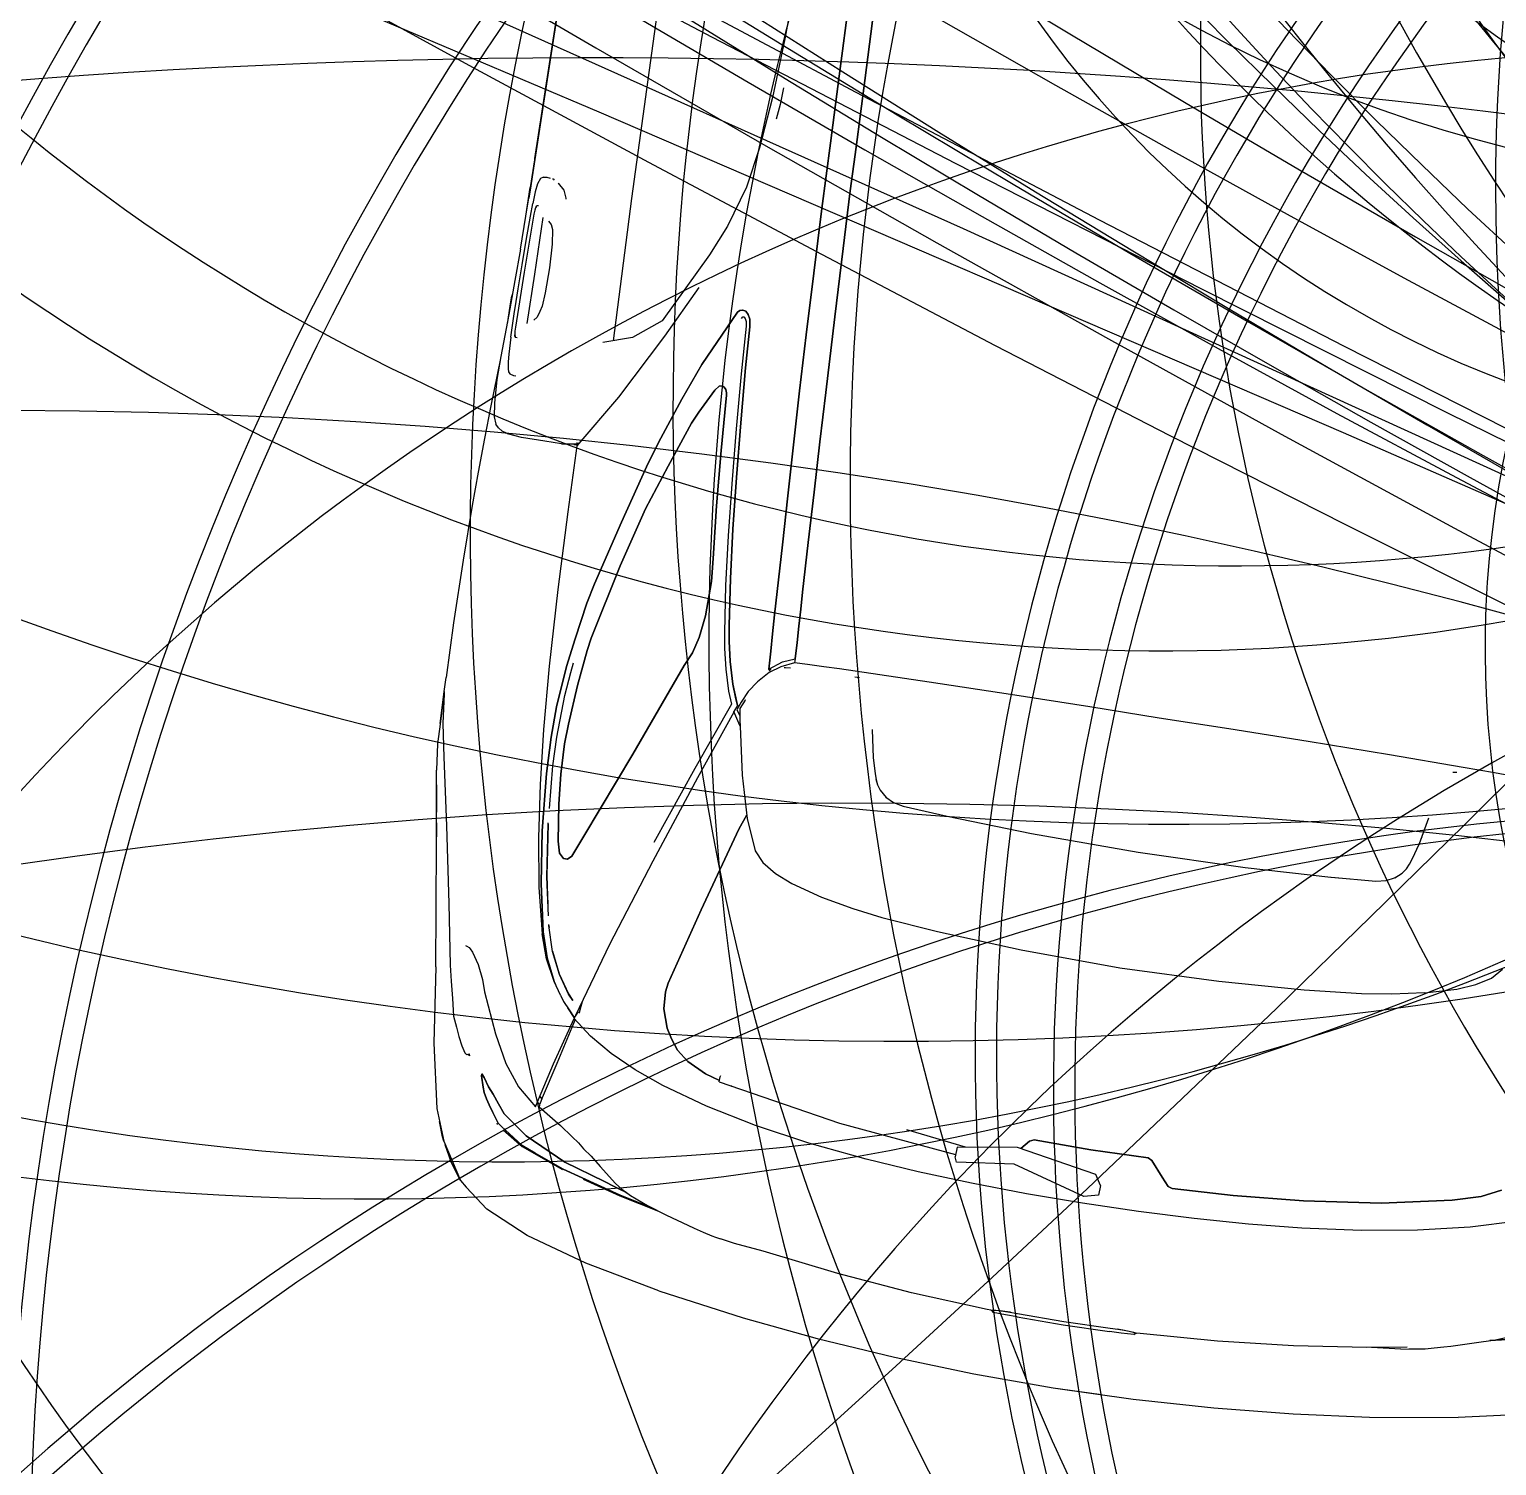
# Model space of a CAD drawing. Extents: x -640655 to -640254, y -1045449 to -1045159.
# Drawn here: x -640440.958 to -640439.17, y -1045409.075 to -1045407.324 of the extents above; entities that cross this region are included whole.
import ezdxf

# ---------------------------------------------------------------- set-up
doc = ezdxf.new("R2010")
doc.units = 0
doc.header["$MEASUREMENT"] = 0
doc.layers.get('0').update_dxf_attribs({"linetype": 'CONTINUOUS'})
doc.layers.add('T_stafaz', color=7, linetype='CONTINUOUS')

# ---------------------------------------------------------------- blocks, each defined once
blk = doc.blocks.new('berlingo')
for centre, radius, start, end in [((1015.6, -5383.7), 6192.9, 89.33204, 92.22182), ((1296.5, -1476.7), 2295, 88.1756, 95.2181), ((11979.8, 787.8), 9058.6, 179.82409, 180.222), ((3028.5, -8780.9), 9599.2, 86.94978, 89.14194), ((1270.4, -5513), 6310.9, 92.57767, 95.14013), ((1175.7, -1363.5), 2163.3, 90.0113, 95.0156), ((2970.8, 198992.9), 198201.2, 269.480957, 269.53674), ((1602.3, -63805.3), 64605.2, 89.43053, 90.147803), ((2681.2, -115777.4), 116574.9, 89.722453, 90.214672), ((1139.6, -55759.4), 56594.8, 87.61417, 87.86707), ((1369.2, -1215.7), 1997.1, 90.0203, 92.0247), ((2918.2, -12889.5), 13664.7, 87.64612, 89.09985), ((2490, -14813.5), 15572.6, 89.01925, 90.50057), ((5700.4, 609.9), 2782.7, 177.0598, 179.2004), ((3053, -8945), 9702, 87.01331, 88.66445), ((3398.4, -1684.4), 2449.4, 85.3782, 88.1028), ((-266.3, -7162.8), 8005.2, 76.86454, 78.33351), ((-266.3, -7162.8), 7979.2, 76.86454, 78.33351), ((2166.9, 183025.1), 182377.4, 269.92373, 270.021762), ((4178.6, -1110153.5), 1110803, 90.0650267, 90.1001923), ((-654.9, 198), 4505.8, 359.9999, 5.5819), ((1572.4, -190843.7), 191438.9, 89.597427, 89.990976), ((2957.4, -72957.7), 73548.2, 89.568676, 90.03106), ((1684, -78771.6), 79328.6, 89.599454, 90.061356), ((3524.3, 302129.5), 301577.1, 269.755734, 270.021236), ((10762.3, 572.3), 6954.4, 180.27334, 182.12815), ((-48699.4, 212.4), 52432, 359.76785, 0.33917), ((157006.3, 1352.4), 153260.4, 180.309512, 180.505595), ((-1428.5, 273.1), 5226.7, 0.9794, 2.7817), ((-22074.6, 330.7), 25707, 359.93292, 0.37957), ((536.8, -4065.6), 4561.2, 85.3517, 89.0554), ((-18060.8, -172.9), 21888.3, 0.45265, 1.74326), ((2885.2, 118.7), 2881.8, 173.4242, 178.8356), ((532.8, -3693.7), 4144.6, 87.6658, 92.3342), ((3728, 52.4), 2221.4, 170.1045, 176.4565), ((3728, 52.4), 2195.4, 170.1045, 176.4565), ((3078.6, 160.1), 3010.4, 175.2562, 179.3068), ((2453.2, 198), 2347.9, 175.244, 180.9331), ((-2596.9, 86), 6400.3, 359.23037, 2.47556), ((-33661.8, -575.2), 37567.9, 0.87733, 1.42535), ((7023.8, 54.8), 6934.8, 177.91704, 179.79024), ((-22176, -277.3), 25995.4, 0.61122, 1.30348), ((4344.2, 6.1), 4207.7, 176.1173, 180.0831), ((4300.9, -211), 3398.2, 172.6656, 176.4408), ((4300.9, -211), 3372.2, 172.6656, 176.4408), ((4681.2, 41), 4615.5, 178.0692, 180.509), ((6375.1, -83.6), 4871.9, 176.7856, 179.0114), ((6375.1, -83.6), 4845.9, 176.7856, 179.0114), ((6857.6, 15), 3155.7, 178.8952, 180.2722), ((4681.2, -41), 4615.5, 179.491, 181.9308), ((4300.9, 211), 3372.2, 183.5592, 187.3344), ((6375.1, 83.6), 4845.9, 180.9886, 183.2144), ((157006.3, -1352.4), 153260.4, 179.494405, 179.690488), ((-2596.9, -86), 6400.3, 357.52444, 0.76963), ((-18060.8, 172.9), 21888.3, 358.25674, 359.54735), ((4344.2, -6.1), 4207.7, 179.9169, 183.8827), ((4300.9, 211), 3398.2, 183.5592, 187.3344), ((6375.1, 83.6), 4871.9, 180.9886, 183.2144), ((6857.6, -15), 3155.7, 179.7278, 181.1048), ((-48699.4, -212.4), 52432, 359.66083, 0.23215), ((-22176, 277.3), 25995.4, 358.69652, 359.38878), ((-33661.8, 575.2), 37567.9, 358.57465, 359.12267), ((7023.8, -54.8), 6934.8, 180.20976, 182.08296), ((2453.2, -198), 2347.9, 179.0669, 184.756), ((2885.2, -118.7), 2881.8, 181.1644, 186.5758), ((3078.6, -160.1), 3010.4, 180.6932, 184.7438), ((3728, -52.4), 2221.4, 183.5435, 189.8955), ((3728, -52.4), 2195.4, 183.5435, 189.8955), ((-654.9, -198), 4505.8, 354.4181, 0.0001), ((-22074.6, -330.7), 25707, 359.62043, 0.06708), ((922.2, -394.6), 2747.5, 358.468, 1.6105), ((10762.3, -572.3), 6954.4, 177.87185, 179.72666), ((-1428.5, -273.1), 5226.7, 357.2183, 359.0206), ((855.4, -318.5), 3039.4, 354.4221, 359.2324), ((3524.3, -302129.5), 301577.1, 89.978764, 90.244266), ((1684, 78771.6), 79328.6, 269.938644, 270.400546), ((2957.4, 72957.7), 73548.2, 269.96894, 270.431324), ((1572.4, 190843.7), 191438.9, 270.009024, 270.402573), ((3444.7, -616.7), 1206.1, 178.9213, 185.5421), ((1815.4, -2246.3), 1595.9, 91.6676, 99.8287), ((1897.1, -3089.4), 2441.6, 89.3652, 93.0067), ((2166.9, -183025.1), 182377.4, 89.978238, 90.07627), ((4178.6, 1110153.5), 1110803, 269.8998077, 269.9349733), ((5700.4, -609.9), 2782.7, 180.7996, 182.9402), ((2044.9, -3907.4), 3272.2, 98.8222, 104.6036), ((1864.4, -3004.9), 2332.3, 90.7897, 93.3278), ((2006.2, -4102.8), 3434.4, 88.6463, 92.9043), ((2405.5, -1913), 1239.6, 88.7124, 93.1824), ((-4782.6, -25347.6), 25328.3, 76.29121, 76.45033), ((11979.8, -787.8), 9058.6, 179.778, 180.17591), ((3287.1, -22289.7), 21535.4, 90.0213, 90.97341), ((2243.2, -1815.8), 1040.2, 89.8153, 93.3266), ((1139.6, 55759.4), 56594.8, 272.13293, 272.38583), ((2970.8, -198992.9), 198201.2, 90.46326, 90.519043), ((1602.3, 63805.3), 64605.2, 269.852197, 270.56947), ((2681.2, 115777.4), 116574.9, 269.785328, 270.277547)]:
    blk.add_arc(centre, radius, start, end)
blk = doc.blocks.new('A$C3F1540E4')
at = {"linetype": 'Continuous'}
for p, q in [((4.3173, 0.4312), (4.3368, 0.338)), ((4.2381, 0.3612), (4.2289, 0.4028)), ((4.2289, 0.4028), (4.2381, 0.3612)), ((4.236, 0.3678), (4.2272, 0.3904)), ((4.0888, 0.3723), (4.1053, 0.3159)), ((4.2439, 0.3429), (4.236, 0.3678)), ((4.0549, 0.3468), (4.0664, 0.3232)), ((4.0664, 0.3232), (4.0549, 0.3468)), ((4.2521, 0.3154), (4.2439, 0.3429)), ((4.0664, 0.3232), (4.0763, 0.2892)), ((4.0763, 0.2892), (4.0664, 0.3232)), ((4.3532, 0.2312), (4.3368, 0.338)), ((3.8014, 0.2941), (3.7886, 0.3058)), ((4.1053, 0.3159), (4.119, 0.2533)), ((4.2543, 0.3072), (4.2521, 0.3154)), ((4.2574, 0.2958), (4.2543, 0.3072)), ((3.8121, 0.2764), (3.8014, 0.2941)), ((4.0763, 0.2892), (4.0932, 0.2042)), ((4.0932, 0.2042), (4.0763, 0.2892)), ((4.2602, 0.2848), (4.2574, 0.2958)), ((3.5542, 0.2783), (3.5537, 0.2585)), ((3.8212, 0.2545), (3.8121, 0.2764)), ((4.2612, 0.2798), (4.2602, 0.2848)), ((4.2621, 0.2736), (4.2612, 0.2798)), ((4.2635, 0.2655), (4.2621, 0.2736)), ((3.5537, 0.2585), (3.5534, 0.2392)), ((3.8318, 0.2164), (3.8212, 0.2545)), ((4.119, 0.2533), (4.13, 0.1855)), ((4.2617, 0.2628), (4.2697, 0.2145)), ((4.2652, 0.2557), (4.2635, 0.2655)), ((4.2652, 0.2557), (4.2688, 0.22)), ((3.5534, 0.2392), (3.553, 0.2198)), ((3.553, 0.2198), (3.552, 0.1287)), ((3.8394, 0.177), (3.8316, 0.2163)), ((4.3637, 0.1384), (4.3532, 0.2312)), ((3.5604, 0.2132), (3.5611, 0.2083)), ((4.0932, 0.2042), (4.1053, 0.1105)), ((4.1053, 0.1105), (4.0932, 0.2042)), ((4.2697, 0.2145), (4.2817, 0.1258)), ((3.6483, 0.1829), (3.6202, 0.1882)), ((3.6539, 0.1814), (3.6441, 0.1836)), ((3.6723, 0.1762), (3.6539, 0.1814)), ((4.13, 0.1855), (4.1384, 0.1133)), ((3.6799, 0.1739), (3.6723, 0.1762)), ((3.686, 0.171), (3.6799, 0.1739)), ((3.6919, 0.1667), (3.686, 0.171)), ((3.6991, 0.1587), (3.6919, 0.1667)), ((3.6992, 0.1583), (3.6964, 0.1616)), ((3.8446, 0.1405), (3.8394, 0.177)), ((3.704, 0.1486), (3.6992, 0.1583)), ((3.7065, 0.1363), (3.704, 0.1486)), ((3.552, 0.1287), (3.5515, 0.0283)), ((3.7104, 0.0825), (3.7065, 0.1363)), ((3.851, 0.071), (3.8446, 0.1405)), ((4.2817, 0.1258), (4.2908, 0.0334)), ((4.3715, 0.0417), (4.3637, 0.1384)), ((4.1053, 0.1105), (4.1122, 0.0248)), ((4.1122, 0.0248), (4.1053, 0.1105)), ((4.1384, 0.1133), (4.1438, 0.0486)), ((3.7103, 0.0814), (3.7088, 0.1051)), ((3.7149, -0.0234), (3.7103, 0.0814)), ((3.857, -0.0334), (3.851, 0.071)), ((4.1438, 0.0486), (4.1475, -0.0181)), ((4.3765, -0.057), (4.3715, 0.0417)), ((3.5515, 0.0283), (3.5514, -0.0696)), ((4.1122, 0.0248), (4.1157, -0.0502)), ((4.1157, -0.0502), (4.1122, 0.0248)), ((4.2908, 0.0334), (4.2964, -0.061)), ((3.7171, -0.1553), (3.7149, -0.0234)), ((3.8598, -0.1553), (3.857, -0.0334)), ((4.1475, -0.0181), (4.1496, -0.0862)), ((4.1157, -0.0502), (4.1138, -0.0554)), ((4.1138, -0.0554), (4.1157, -0.0502)), ((3.5514, -0.0696), (3.5517, -0.1553)), ((4.1039, -0.0644), (4.0857, -0.0798)), ((4.0857, -0.0798), (4.1039, -0.0644)), ((4.1138, -0.0554), (4.1039, -0.0644)), ((4.1039, -0.0644), (4.1138, -0.0554)), ((4.2957, -0.0747), (4.296, -0.0694)), ((4.296, -0.0708), (4.2957, -0.0767)), ((4.296, -0.0694), (4.2965, -0.0658)), ((4.2967, -0.0662), (4.296, -0.0708)), ((4.2964, -0.061), (4.2965, -0.0655)), ((4.2965, -0.0658), (4.2965, -0.0655)), ((4.2988, -0.0686), (4.2967, -0.0662)), ((4.2988, -0.0686), (4.2993, -0.084)), ((4.3782, -0.1553), (4.3765, -0.057)), ((4.0857, -0.0798), (4.0832, -0.085)), ((4.0832, -0.085), (4.0857, -0.0798)), ((4.0832, -0.085), (4.0844, -0.1553)), ((4.0844, -0.1553), (4.0832, -0.085)), ((4.1496, -0.0862), (4.1503, -0.1553)), ((4.2953, -0.0886), (4.2954, -0.081)), ((4.2954, -0.0825), (4.2953, -0.0894)), ((4.2954, -0.0982), (4.2953, -0.0886)), ((4.2954, -0.081), (4.2957, -0.0747)), ((4.2957, -0.0767), (4.2954, -0.0825)), ((4.2993, -0.084), (4.2997, -0.0983)), ((4.2965, -0.1553), (4.2954, -0.0982)), ((4.3005, -0.1553), (4.2997, -0.0983)), ((4.3783, -0.1553), (4.3772, -0.0989)), ((4.1256, -0.137), (4.1132, -0.1446)), ((4.1256, -0.137), (4.1376, -0.1375)), ((4.1376, -0.1375), (4.142, -0.1551)), ((3.5517, -0.1553), (3.5514, -0.241)), ((3.7149, -0.2872), (3.7171, -0.1553)), ((3.857, -0.2773), (3.8598, -0.1553)), ((4.0844, -0.1553), (4.0832, -0.2256)), ((4.0832, -0.2256), (4.0844, -0.1553)), ((4.1132, -0.1446), (4.0957, -0.244)), ((4.142, -0.1551), (4.1165, -0.2448)), ((4.1503, -0.1553), (4.1496, -0.2244)), ((4.2954, -0.2124), (4.2965, -0.1553)), ((4.2997, -0.2123), (4.3005, -0.1553)), ((4.3765, -0.2537), (4.3783, -0.1553)), ((4.2953, -0.2219), (4.2954, -0.2124)), ((4.2997, -0.2123), (4.2993, -0.2266)), ((4.0832, -0.2256), (4.0857, -0.2308)), ((4.0857, -0.2308), (4.0832, -0.2256)), ((4.0857, -0.2308), (4.0964, -0.2399)), ((4.0964, -0.2399), (4.0857, -0.2308)), ((4.1496, -0.2244), (4.1475, -0.2925)), ((4.2953, -0.2212), (4.2954, -0.2281)), ((4.2954, -0.2296), (4.2953, -0.2219)), ((4.2954, -0.2281), (4.2957, -0.2339)), ((4.2957, -0.2359), (4.2954, -0.2296)), ((4.2993, -0.2266), (4.2988, -0.2419)), ((3.5514, -0.241), (3.5515, -0.3389)), ((4.0957, -0.244), (4.1067, -0.3169)), ((4.1165, -0.2448), (4.1251, -0.3146)), ((4.2964, -0.2496), (4.2908, -0.344)), ((4.2957, -0.2339), (4.296, -0.2393)), ((4.296, -0.2412), (4.2957, -0.2359)), ((4.296, -0.2393), (4.2967, -0.2443)), ((4.2965, -0.2448), (4.296, -0.2412)), ((4.2965, -0.2451), (4.2964, -0.2496)), ((4.2965, -0.2451), (4.2965, -0.2448)), ((4.2967, -0.2443), (4.2988, -0.2419)), ((4.3715, -0.3523), (4.3765, -0.2537)), ((3.851, -0.3816), (3.857, -0.2773)), ((3.7103, -0.392), (3.7149, -0.2872)), ((4.1475, -0.2925), (4.1438, -0.3592)), ((4.1052, -0.3069), (4.0954, -0.3807)), ((4.1001, -0.4631), (4.1159, -0.3173)), ((4.1067, -0.3169), (4.1186, -0.3174)), ((4.1251, -0.3146), (4.1186, -0.3174)), ((3.5515, -0.3389), (3.552, -0.4393)), ((4.2908, -0.344), (4.2817, -0.4364)), ((4.3637, -0.449), (4.3715, -0.3523)), ((4.1438, -0.3592), (4.1384, -0.4239)), ((3.7065, -0.4469), (3.7103, -0.392)), ((3.8446, -0.4511), (3.851, -0.3816)), ((4.1384, -0.4239), (4.13, -0.4961)), ((3.552, -0.4393), (3.553, -0.5304)), ((3.7039, -0.4593), (3.7065, -0.4469)), ((4.2817, -0.4364), (4.2688, -0.5307)), ((3.699, -0.4694), (3.7039, -0.4593)), ((3.8393, -0.488), (3.8446, -0.4511)), ((4.0734, -0.6159), (4.1001, -0.4631)), ((4.3532, -0.5418), (4.3637, -0.449)), ((3.6791, -0.4851), (3.6858, -0.4817)), ((3.6798, -0.4845), (3.6843, -0.4825)), ((3.6858, -0.4817), (3.6917, -0.4775)), ((3.6917, -0.4775), (3.6991, -0.4691)), ((3.6202, -0.4988), (3.6539, -0.492)), ((3.6539, -0.492), (3.6723, -0.4868)), ((3.6723, -0.4868), (3.6798, -0.4845)), ((3.8316, -0.5277), (3.8393, -0.488)), ((4.13, -0.4961), (4.119, -0.5639)), ((3.553, -0.5304), (3.5534, -0.5498)), ((3.5604, -0.5238), (3.5604, -0.5298)), ((3.8208, -0.5661), (3.8316, -0.5277)), ((4.2688, -0.5307), (4.2652, -0.5664)), ((3.5534, -0.5498), (3.5537, -0.5691)), ((4.3368, -0.6486), (4.3532, -0.5418)), ((3.5537, -0.5691), (3.5542, -0.5889)), ((3.8119, -0.5876), (3.8208, -0.5661)), ((4.119, -0.5639), (4.1053, -0.6265)), ((4.2652, -0.5664), (4.2621, -0.5843)), ((3.5542, -0.5889), (3.5547, -0.6048)), ((3.8012, -0.6049), (3.8119, -0.5876)), ((4.2612, -0.5904), (4.2621, -0.5843)), ((3.4887, -0.6077), (3.4678, -0.6087)), ((3.4678, -0.6087), (3.4887, -0.6077)), ((3.5094, -0.6067), (3.4887, -0.6077)), ((3.4887, -0.6077), (3.5094, -0.6067)), ((3.5296, -0.6058), (3.5094, -0.6067)), ((3.5094, -0.6067), (3.5296, -0.6058)), ((3.5496, -0.6048), (3.5296, -0.6058)), ((3.5296, -0.6058), (3.5496, -0.6048)), ((3.5556, -0.6197), (3.5496, -0.6048)), ((3.5496, -0.6048), (3.5547, -0.605)), ((3.5547, -0.6048), (3.5618, -0.6207)), ((3.7886, -0.6164), (3.8012, -0.6049)), ((4.0763, -0.5998), (4.0762, -0.6003)), ((4.0762, -0.6003), (4.0763, -0.5998)), ((4.2543, -0.6179), (4.2574, -0.6064)), ((4.2574, -0.6064), (4.2602, -0.5954)), ((4.2602, -0.5954), (4.2612, -0.5904)), ((3.0465, -0.6255), (2.9757, -0.6278)), ((2.9757, -0.6278), (3.0465, -0.6255)), ((3.1303, -0.6225), (3.0465, -0.6255)), ((3.0465, -0.6255), (3.1303, -0.6225)), ((3.223, -0.619), (3.1303, -0.6225)), ((3.1303, -0.6225), (3.223, -0.619)), ((3.2838, -0.6166), (3.223, -0.619)), ((3.223, -0.619), (3.2838, -0.6166)), ((3.3455, -0.614), (3.2838, -0.6166)), ((3.2838, -0.6166), (3.3455, -0.614)), ((3.4072, -0.6114), (3.3455, -0.614)), ((3.3455, -0.614), (3.4072, -0.6114)), ((3.4678, -0.6087), (3.4072, -0.6114)), ((3.4072, -0.6114), (3.4678, -0.6087)), ((3.567, -0.6349), (3.5556, -0.6197)), ((3.5618, -0.6089), (3.5621, -0.6148)), ((3.5618, -0.6207), (3.5711, -0.6335)), ((3.5621, -0.6148), (3.5627, -0.6164)), ((3.751, -0.6324), (3.7886, -0.6164)), ((4.0671, -0.6154), (4.0654, -0.6151)), ((4.0717, -0.6158), (4.0664, -0.6338)), ((4.0664, -0.6338), (4.0717, -0.6158)), ((4.0734, -0.6159), (4.0671, -0.6154)), ((4.2521, -0.6261), (4.2543, -0.6179)), ((2.8399, -0.6315), (2.7343, -0.6345)), ((2.7343, -0.6345), (2.8399, -0.6315)), ((2.9218, -0.6293), (2.8399, -0.6315)), ((2.8399, -0.6315), (2.9218, -0.6293)), ((2.9757, -0.6278), (2.9218, -0.6293)), ((2.9218, -0.6293), (2.9757, -0.6278)), ((3.3549, -0.6448), (3.4147, -0.6421)), ((3.4147, -0.6421), (3.3549, -0.6448)), ((3.4147, -0.6421), (3.4721, -0.6396)), ((3.4721, -0.6396), (3.4147, -0.6421)), ((3.4721, -0.6396), (3.5006, -0.6383)), ((3.5006, -0.6383), (3.4721, -0.6396)), ((3.5006, -0.6383), (3.524, -0.6371)), ((3.524, -0.6371), (3.5006, -0.6383)), ((3.524, -0.6371), (3.5452, -0.6359)), ((3.5452, -0.6359), (3.524, -0.6371)), ((3.5452, -0.6359), (3.567, -0.6349)), ((3.567, -0.6349), (3.5452, -0.6359)), ((3.5655, -0.6329), (3.567, -0.6328)), ((3.57, -0.6319), (3.567, -0.6349)), ((3.567, -0.6328), (3.5681, -0.6338)), ((3.5711, -0.6335), (3.5844, -0.6461)), ((3.6999, -0.6465), (3.751, -0.6324)), ((3.7653, -0.6403), (3.7466, -0.6336)), ((3.7466, -0.6336), (3.7653, -0.6403)), ((3.8698, -0.6701), (3.7653, -0.6403)), ((3.7653, -0.6403), (3.8698, -0.6701)), ((4.0664, -0.6338), (4.0549, -0.6574)), ((4.0549, -0.6574), (4.0664, -0.6338)), ((4.1053, -0.6265), (4.0888, -0.6829)), ((4.2439, -0.6536), (4.2521, -0.6261)), ((2.8398, -0.6629), (2.9219, -0.6606)), ((2.9219, -0.6606), (2.8398, -0.6629)), ((2.9219, -0.6606), (3.0022, -0.6586)), ((3.0022, -0.6586), (2.9219, -0.6606)), ((3.0022, -0.6586), (3.0817, -0.6562)), ((3.0817, -0.6562), (3.0022, -0.6586)), ((3.0817, -0.6562), (3.1573, -0.6535)), ((3.1573, -0.6535), (3.0817, -0.6562)), ((3.1573, -0.6535), (3.226, -0.6507)), ((3.226, -0.6507), (3.1573, -0.6535)), ((3.226, -0.6507), (3.2922, -0.6477)), ((3.2922, -0.6477), (3.226, -0.6507)), ((3.2922, -0.6477), (3.3549, -0.6448)), ((3.3549, -0.6448), (3.2922, -0.6477)), ((3.5844, -0.6461), (3.598, -0.6551)), ((3.598, -0.6551), (3.612, -0.6617)), ((3.6089, -0.657), (3.6091, -0.6571)), ((3.6091, -0.6571), (3.62, -0.6622)), ((3.62, -0.6622), (3.627, -0.6609)), ((3.6221, -0.6655), (3.6282, -0.6607)), ((3.6403, -0.659), (3.6246, -0.6686)), ((3.627, -0.6609), (3.634, -0.6597)), ((3.634, -0.6597), (3.6411, -0.6584)), ((3.641, -0.6584), (3.6403, -0.659)), ((3.6411, -0.6584), (3.6999, -0.6465)), ((4.0549, -0.6574), (4.0433, -0.6719)), ((4.0433, -0.6719), (4.0549, -0.6574)), ((4.236, -0.6784), (4.2439, -0.6536)), ((4.3368, -0.6486), (4.3173, -0.7418)), ((2.7339, -0.666), (2.8398, -0.6629)), ((2.8398, -0.6629), (2.7339, -0.666)), ((3.5919, -0.6753), (3.5654, -0.6826)), ((3.5654, -0.6826), (3.5919, -0.6753)), ((3.5752, -0.6865), (3.6014, -0.6789)), ((3.5919, -0.6753), (3.617, -0.6655)), ((3.607, -0.6694), (3.5919, -0.6753)), ((3.6014, -0.6789), (3.6164, -0.673)), ((3.617, -0.6655), (3.607, -0.6694)), ((3.612, -0.6617), (3.6221, -0.6655)), ((3.6164, -0.673), (3.7007, -0.7047)), ((3.6174, -0.6637), (3.6168, -0.6654)), ((3.6168, -0.6654), (3.6246, -0.6686)), ((3.617, -0.665), (3.617, -0.6636)), ((3.6178, -0.6658), (3.617, -0.6655)), ((3.617, -0.6655), (3.617, -0.6655)), ((3.7112, -0.6996), (3.625, -0.6684)), ((3.9642, -0.6961), (3.8698, -0.6701)), ((3.8698, -0.6701), (3.9642, -0.6961)), ((4.0433, -0.6719), (4.0307, -0.6815)), ((4.0307, -0.6815), (4.0433, -0.6719)), ((4.2272, -0.701), (4.236, -0.6784)), ((4.2381, -0.6719), (4.2289, -0.7134)), ((4.2289, -0.7134), (4.2381, -0.6719)), ((4.2297, -0.7135), (4.2406, -0.6641)), ((3.5221, -0.6907), (3.4653, -0.6983)), ((3.4653, -0.6983), (3.5221, -0.6907)), ((3.4748, -0.7029), (3.5314, -0.695)), ((3.541, -0.6876), (3.5221, -0.6907)), ((3.5221, -0.6907), (3.541, -0.6876)), ((3.5314, -0.695), (3.5507, -0.6918)), ((3.5654, -0.6826), (3.541, -0.6876)), ((3.541, -0.6876), (3.5654, -0.6826)), ((3.5507, -0.6918), (3.5752, -0.6865)), ((3.9751, -0.6974), (3.9642, -0.6961)), ((3.9642, -0.6961), (3.9751, -0.6974)), ((3.9961, -0.6963), (3.9751, -0.6974)), ((3.9751, -0.6974), (3.9961, -0.6963)), ((4.0187, -0.6885), (3.9961, -0.6963)), ((3.9961, -0.6963), (4.0187, -0.6885)), ((4.0307, -0.6815), (4.0187, -0.6885)), ((4.0187, -0.6885), (4.0307, -0.6815)), ((4.0888, -0.6829), (4.0752, -0.7191)), ((3.3424, -0.7103), (3.276, -0.7155)), ((3.276, -0.7155), (3.3424, -0.7103)), ((3.284, -0.7198), (3.3509, -0.7147)), ((3.4055, -0.7047), (3.3424, -0.7103)), ((3.3424, -0.7103), (3.4055, -0.7047)), ((3.3509, -0.7147), (3.4143, -0.7091)), ((3.4653, -0.6983), (3.4055, -0.7047)), ((3.4055, -0.7047), (3.4653, -0.6983)), ((3.4143, -0.7091), (3.4748, -0.7029)), ((3.7007, -0.7047), (3.7977, -0.7402)), ((3.8198, -0.7375), (3.7112, -0.6996)), ((4.2289, -0.7134), (4.2083, -0.787)), ((4.2083, -0.787), (4.2289, -0.7134)), ((4.2155, -0.7213), (4.2211, -0.7125)), ((4.2165, -0.7609), (4.2297, -0.7135)), ((4.2194, -0.7221), (4.2224, -0.7134)), ((4.2224, -0.7134), (4.2194, -0.7221)), ((4.2211, -0.7125), (4.2272, -0.701)), ((4.2224, -0.7134), (4.224, -0.7079)), ((4.224, -0.7079), (4.2224, -0.7134)), ((4.224, -0.7079), (4.2249, -0.7054)), ((4.2249, -0.7054), (4.224, -0.7079)), ((2.8644, -0.7277), (2.885, -0.7286)), ((2.885, -0.7286), (2.9034, -0.7306)), ((3.1406, -0.7307), (3.1399, -0.733)), ((3.1399, -0.733), (3.1406, -0.7307)), ((3.1399, -0.733), (3.1399, -0.7352)), ((3.1399, -0.7352), (3.1399, -0.733)), ((3.1406, -0.7307), (3.1405, -0.7309)), ((3.144, -0.7273), (3.1406, -0.7307)), ((3.1406, -0.7307), (3.144, -0.7273)), ((3.1493, -0.7245), (3.144, -0.7273)), ((3.144, -0.7273), (3.1493, -0.7245)), ((3.1475, -0.7322), (3.1493, -0.7299)), ((3.1479, -0.733), (3.1478, -0.7319)), ((3.1502, -0.7344), (3.1479, -0.733)), ((3.1585, -0.7229), (3.1493, -0.7245)), ((3.1493, -0.7245), (3.1585, -0.7229)), ((3.1493, -0.7299), (3.1526, -0.7282)), ((3.1526, -0.7282), (3.1585, -0.7273)), ((3.2087, -0.7202), (3.1585, -0.7229)), ((3.1585, -0.7229), (3.2087, -0.7202)), ((3.1585, -0.7273), (3.2168, -0.7244)), ((3.276, -0.7155), (3.2087, -0.7202)), ((3.2087, -0.7202), (3.276, -0.7155)), ((3.2168, -0.7244), (3.284, -0.7198)), ((3.3128, -0.7339), (3.3802, -0.7288)), ((3.3802, -0.7288), (3.3128, -0.7339)), ((3.3802, -0.7288), (3.4443, -0.723)), ((3.4443, -0.723), (3.3802, -0.7288)), ((3.4443, -0.723), (3.4725, -0.7205)), ((3.4725, -0.7205), (3.4443, -0.723)), ((3.4725, -0.7205), (3.5151, -0.7211)), ((3.5151, -0.7211), (3.4725, -0.7205)), ((3.5151, -0.7211), (3.5424, -0.7244)), ((3.5424, -0.7244), (3.5151, -0.7211)), ((3.5424, -0.7244), (3.562, -0.7298)), ((3.562, -0.7298), (3.5424, -0.7244)), ((3.562, -0.7298), (3.5787, -0.7375)), ((3.5787, -0.7375), (3.562, -0.7298)), ((4.0752, -0.7191), (4.06, -0.7513)), ((4.1981, -0.7427), (4.2155, -0.7213)), ((4.2154, -0.7346), (4.2194, -0.7221)), ((4.2194, -0.7221), (4.2154, -0.7346)), ((2.7299, -0.7338), (2.8051, -0.7355)), ((2.8051, -0.7355), (2.8779, -0.7393)), ((2.8779, -0.7393), (2.941, -0.7454)), ((2.941, -0.7454), (2.9909, -0.7537)), ((3.1399, -0.735), (3.1399, -0.7352)), ((3.1399, -0.7352), (3.1408, -0.7378)), ((3.1408, -0.7378), (3.1399, -0.7352)), ((3.1408, -0.7378), (3.143, -0.7404)), ((3.143, -0.7404), (3.1408, -0.7378)), ((3.143, -0.7404), (3.2129, -0.7736)), ((3.2129, -0.7736), (3.143, -0.7404)), ((3.2347, -0.7448), (3.2359, -0.7423)), ((3.2359, -0.7423), (3.2347, -0.7448)), ((3.2358, -0.7483), (3.2347, -0.7448)), ((3.2347, -0.7448), (3.2358, -0.7483)), ((3.2414, -0.7529), (3.2358, -0.7483)), ((3.2358, -0.7483), (3.2414, -0.7529)), ((3.2359, -0.7423), (3.2386, -0.7398)), ((3.2386, -0.7398), (3.2359, -0.7423)), ((3.2386, -0.7398), (3.2425, -0.7385)), ((3.2425, -0.7385), (3.2386, -0.7398)), ((3.2394, -0.7396), (3.2386, -0.7398)), ((3.2425, -0.7385), (3.2452, -0.7381)), ((3.2452, -0.7381), (3.2425, -0.7385)), ((3.2452, -0.7381), (3.2448, -0.7382)), ((3.2452, -0.7381), (3.3128, -0.7339)), ((3.3128, -0.7339), (3.2452, -0.7381)), ((3.5787, -0.7375), (3.6955, -0.7821)), ((3.6955, -0.7821), (3.5787, -0.7375)), ((3.9287, -0.7735), (3.8198, -0.7375)), ((4.1873, -0.7556), (4.1981, -0.7427)), ((4.1995, -0.7863), (4.2154, -0.7346)), ((4.2154, -0.7346), (4.1995, -0.7863)), ((4.3173, -0.7418), (4.2951, -0.8176)), ((2.9909, -0.7537), (3.0414, -0.7688)), ((3.0414, -0.7688), (3.0797, -0.7851)), ((3.2711, -0.768), (3.2414, -0.7529)), ((3.2414, -0.7529), (3.2711, -0.768)), ((3.2857, -0.7745), (3.2711, -0.768)), ((3.2711, -0.768), (3.2857, -0.7745)), ((4.06, -0.7513), (4.0431, -0.7793)), ((4.1737, -0.7736), (4.1798, -0.7663)), ((4.1798, -0.7663), (4.1873, -0.7556)), ((3.0797, -0.7851), (3.1681, -0.8294)), ((3.2129, -0.7736), (3.2584, -0.7909)), ((3.2584, -0.7909), (3.2129, -0.7736)), ((3.3419, -0.7947), (3.2857, -0.7745)), ((3.2857, -0.7745), (3.3419, -0.7947)), ((3.6955, -0.7821), (3.8035, -0.8255)), ((3.8035, -0.8255), (3.6955, -0.7821)), ((4.0203, -0.801), (3.9287, -0.7735)), ((4.0431, -0.7793), (4.0246, -0.8028)), ((4.1563, -0.7983), (4.1678, -0.7821)), ((4.1678, -0.7821), (4.1737, -0.7736)), ((4.1754, -0.8379), (4.1995, -0.7863)), ((4.1995, -0.7863), (4.1754, -0.8379)), ((3.121, -0.7916), (3.1862, -0.8239)), ((3.2584, -0.7909), (3.3096, -0.8087)), ((3.3096, -0.8087), (3.2584, -0.7909)), ((3.3976, -0.8139), (3.3419, -0.7947)), ((3.3419, -0.7947), (3.3976, -0.8139)), ((4.0033, -0.7959), (4.0168, -0.7974)), ((4.0236, -0.8024), (4.0132, -0.8121)), ((4.0152, -0.8101), (4.0236, -0.8024)), ((4.016, -0.7984), (4.0172, -0.7969)), ((4.016, -0.7984), (4.0177, -0.8)), ((4.0177, -0.8), (4.0246, -0.8028)), ((4.019, -0.8006), (4.0191, -0.8005)), ((4.0832, -0.8186), (4.0249, -0.8024)), ((4.026, -0.801), (4.0824, -0.8148)), ((4.138, -0.8276), (4.1563, -0.7983)), ((4.1888, -0.8408), (4.209, -0.7877)), ((4.2083, -0.787), (4.1943, -0.8238)), ((4.1943, -0.8238), (4.2083, -0.787)), ((3.3096, -0.8087), (3.3421, -0.8192)), ((3.3421, -0.8192), (3.3096, -0.8087)), ((3.3421, -0.8192), (3.4183, -0.8402)), ((3.4183, -0.8402), (3.3421, -0.8192)), ((3.4709, -0.8335), (3.3976, -0.8139)), ((3.3976, -0.8139), (3.4709, -0.8335)), ((3.9738, -0.8288), (3.9962, -0.8138)), ((3.9967, -0.8139), (3.9747, -0.8286)), ((3.9962, -0.8138), (4.0035, -0.8074)), ((4.0035, -0.8076), (3.9967, -0.8139)), ((3.9995, -0.8231), (4.0063, -0.8184)), ((4.0033, -0.8076), (4.0035, -0.8076)), ((4.0063, -0.8184), (4.0152, -0.8101)), ((4.0132, -0.8121), (4.0131, -0.8121)), ((4.0824, -0.8148), (4.1264, -0.826)), ((4.1292, -0.8298), (4.0832, -0.8186)), ((4.2951, -0.8176), (4.2709, -0.8713)), ((3.1681, -0.8294), (3.1936, -0.8619)), ((3.1862, -0.8239), (3.2683, -0.8676)), ((3.4183, -0.8402), (3.4974, -0.8609)), ((3.4974, -0.8609), (3.4183, -0.8402)), ((3.5638, -0.8545), (3.4709, -0.8335)), ((3.4709, -0.8335), (3.5638, -0.8545)), ((3.8035, -0.8255), (3.8299, -0.8363)), ((3.8299, -0.8363), (3.8035, -0.8255)), ((3.8299, -0.8363), (3.8343, -0.8407)), ((3.8343, -0.8407), (3.8299, -0.8363)), ((3.9477, -0.8412), (3.9738, -0.8288)), ((3.9747, -0.8286), (3.9481, -0.8411)), ((3.9571, -0.8464), (3.9843, -0.8336)), ((3.9843, -0.8336), (3.9571, -0.8464)), ((3.9584, -0.8469), (3.9843, -0.8336)), ((3.9843, -0.8336), (3.9584, -0.8469)), ((3.9992, -0.8233), (3.9843, -0.8336)), ((3.9843, -0.8336), (3.9875, -0.8314)), ((3.9994, -0.8231), (3.9992, -0.8233)), ((4.1179, -0.8563), (4.1387, -0.8321)), ((4.1273, -0.8262), (4.125, -0.8288)), ((4.1264, -0.826), (4.1344, -0.8276)), ((4.1387, -0.8321), (4.1292, -0.8298)), ((4.1346, -0.828), (4.1324, -0.8306)), ((4.1344, -0.8276), (4.1348, -0.8276)), ((4.1349, -0.8274), (4.1346, -0.828)), ((4.1357, -0.8276), (4.138, -0.8276)), ((4.153, -0.8686), (4.1754, -0.8379)), ((4.1754, -0.8379), (4.153, -0.8686)), ((4.1943, -0.8238), (4.1877, -0.8406)), ((4.1877, -0.8406), (4.1943, -0.8238)), ((3.5793, -0.857), (3.5638, -0.8545)), ((3.5638, -0.8545), (3.5793, -0.857)), ((3.6232, -0.862), (3.5793, -0.857)), ((3.5793, -0.857), (3.6232, -0.862)), ((3.8145, -0.8554), (3.7696, -0.8619)), ((3.7696, -0.8619), (3.8145, -0.8554)), ((3.8285, -0.8515), (3.8145, -0.8554)), ((3.8145, -0.8554), (3.8285, -0.8515)), ((3.8344, -0.8457), (3.8285, -0.8515)), ((3.8285, -0.8515), (3.8344, -0.8457)), ((3.8343, -0.8407), (3.8344, -0.8457)), ((3.8344, -0.8457), (3.8343, -0.8407)), ((3.858, -0.8626), (3.8826, -0.8578)), ((3.9062, -0.853), (3.8596, -0.8625)), ((3.8686, -0.8679), (3.9264, -0.8562)), ((3.9264, -0.8562), (3.8686, -0.8679)), ((3.8739, -0.87), (3.929, -0.8572)), ((3.8826, -0.8578), (3.8916, -0.856)), ((3.9176, -0.8507), (3.9164, -0.8509)), ((3.9175, -0.8507), (3.92, -0.8499)), ((3.9481, -0.8411), (3.9176, -0.8507)), ((3.9264, -0.8562), (3.9571, -0.8464)), ((3.9571, -0.8464), (3.9264, -0.8562)), ((3.929, -0.8572), (3.9584, -0.8469)), ((3.9584, -0.8469), (3.929, -0.8572)), ((4.092, -0.8761), (4.1179, -0.8563)), ((4.1798, -0.8528), (4.1687, -0.8691)), ((4.1687, -0.8691), (4.1798, -0.8528)), ((4.1723, -0.8667), (4.1888, -0.8408)), ((4.1877, -0.8406), (4.1798, -0.8528)), ((4.1798, -0.8528), (4.1877, -0.8406)), ((3.1936, -0.8619), (3.2054, -0.897)), ((3.2683, -0.8676), (3.3349, -0.9084)), ((3.4974, -0.8609), (3.5224, -0.8662)), ((3.5224, -0.8662), (3.4974, -0.8609)), ((3.5224, -0.8662), (3.5674, -0.8735)), ((3.5674, -0.8735), (3.5224, -0.8662)), ((3.5674, -0.8735), (3.6026, -0.8786)), ((3.6026, -0.8786), (3.5674, -0.8735)), ((3.6087, -0.8725), (3.5967, -0.8711)), ((3.6375, -0.8751), (3.6087, -0.8725)), ((3.6714, -0.8655), (3.6232, -0.862)), ((3.6232, -0.862), (3.6714, -0.8655)), ((3.6895, -0.877), (3.6375, -0.8751)), ((3.696, -0.8663), (3.6714, -0.8655)), ((3.6714, -0.8655), (3.696, -0.8663)), ((3.7248, -0.8762), (3.6895, -0.877)), ((3.7331, -0.8651), (3.696, -0.8663)), ((3.696, -0.8663), (3.7331, -0.8651)), ((3.7766, -0.8723), (3.7248, -0.8762)), ((3.7696, -0.8619), (3.7331, -0.8651)), ((3.7331, -0.8651), (3.7696, -0.8619)), ((3.7958, -0.8708), (3.7943, -0.871)), ((3.7954, -0.8709), (3.858, -0.8626)), ((3.8596, -0.8625), (3.7958, -0.8708)), ((3.805, -0.8766), (3.8686, -0.8679)), ((3.8686, -0.8679), (3.805, -0.8766)), ((3.8137, -0.8799), (3.8739, -0.87)), ((4.0583, -0.894), (4.092, -0.8761)), ((4.142, -0.8771), (4.153, -0.8686)), ((4.153, -0.8686), (4.142, -0.8771)), ((4.1654, -0.8738), (4.1537, -0.8823)), ((4.1537, -0.8823), (4.1654, -0.8738)), ((4.1687, -0.8691), (4.1654, -0.8738)), ((4.1654, -0.8738), (4.1687, -0.8691)), ((4.1657, -0.8757), (4.1671, -0.8747)), ((4.2709, -0.8713), (4.2486, -0.9002)), ((2.4725, -0.9008), (3.0266, -0.8898)), ((3.0266, -0.8898), (3.2013, -0.8849)), ((3.6026, -0.8786), (3.6528, -0.883)), ((3.6528, -0.883), (3.6026, -0.8786)), ((3.6528, -0.883), (3.6906, -0.8837)), ((3.6906, -0.8837), (3.6528, -0.883)), ((3.6829, -0.8945), (3.7497, -0.8879)), ((3.6906, -0.8837), (3.7352, -0.8824)), ((3.7352, -0.8824), (3.6906, -0.8837)), ((3.7352, -0.8824), (3.805, -0.8766)), ((3.805, -0.8766), (3.7352, -0.8824)), ((3.7497, -0.8879), (3.8137, -0.8799)), ((4.0099, -0.9153), (4.0583, -0.894)), ((4.1129, -0.8995), (4.1236, -0.8923)), ((4.1236, -0.8923), (4.1129, -0.8995)), ((4.1236, -0.8923), (4.1314, -0.8856)), ((4.1314, -0.8856), (4.1236, -0.8923)), ((4.1381, -0.8927), (4.1311, -0.8966)), ((4.1311, -0.8966), (4.1381, -0.8927)), ((4.1314, -0.8856), (4.142, -0.8771)), ((4.142, -0.8771), (4.1314, -0.8856)), ((4.145, -0.8883), (4.1381, -0.8927)), ((4.1381, -0.8927), (4.145, -0.8883)), ((4.1537, -0.8823), (4.145, -0.8883)), ((4.145, -0.8883), (4.1537, -0.8823)), ((3.3308, -0.9091), (3.3336, -0.909)), ((3.3338, -0.9083), (3.3309, -0.906)), ((3.3352, -0.9274), (3.3326, -0.909)), ((3.3336, -0.9082), (3.3336, -0.9077)), ((3.3336, -0.9125), (3.3336, -0.9083)), ((3.3349, -0.9084), (3.4161, -0.9067)), ((3.4161, -0.9067), (3.5112, -0.9038)), ((3.5112, -0.9038), (3.6052, -0.8997)), ((3.6052, -0.8997), (3.6829, -0.8945)), ((4.1089, -0.9029), (4.1129, -0.8995)), ((4.1129, -0.8995), (4.1089, -0.9029)), ((4.1116, -0.9029), (4.1089, -0.9029)), ((4.1089, -0.9029), (4.1116, -0.9029)), ((4.125, -0.899), (4.1116, -0.9029)), ((4.1116, -0.9029), (4.125, -0.899)), ((4.1311, -0.8966), (4.125, -0.899)), ((4.125, -0.899), (4.1311, -0.8966)), ((4.1975, -0.9359), (4.2414, -0.9083)), ((4.2414, -0.9083), (4.2219, -0.9224)), ((4.2414, -0.9083), (4.2486, -0.9002)), ((3.3352, -0.9274), (3.3352, -0.9477)), ((3.9644, -0.9376), (3.9782, -0.9284)), ((3.9782, -0.9284), (3.9952, -0.9204)), ((3.9952, -0.9204), (4.0099, -0.9153)), ((4.0793, -0.9322), (4.0872, -0.9275)), ((4.0889, -0.9253), (4.0872, -0.9216)), ((4.0889, -0.9253), (4.0872, -0.9275)), ((4.0874, -0.922), (4.0896, -0.9212)), ((4.0887, -0.9239), (4.0883, -0.9241)), ((4.0897, -0.9208), (4.0887, -0.9239)), ((4.2219, -0.9224), (4.2015, -0.9334)), ((3.3352, -0.9477), (3.3352, -0.9765)), ((3.9578, -0.947), (3.9583, -0.9447)), ((3.9581, -0.9453), (3.9593, -0.9425)), ((3.9593, -0.9425), (3.9608, -0.9407)), ((3.9608, -0.9407), (3.9644, -0.9376)), ((4.0451, -0.9479), (4.0579, -0.9425)), ((4.0579, -0.9425), (4.0686, -0.9377)), ((4.0686, -0.9377), (4.0793, -0.9322)), ((4.1595, -0.9506), (4.1975, -0.9359)), ((4.1925, -0.9383), (4.1744, -0.9448)), ((4.1975, -0.9359), (4.1925, -0.9383)), ((3.9103, -0.975), (3.9843, -0.9618)), ((3.9843, -0.9618), (4.0034, -0.9576)), ((4.0034, -0.9576), (4.0238, -0.9529)), ((4.0238, -0.9529), (4.0451, -0.9479)), ((4.0811, -0.9666), (4.1595, -0.9506)), ((3.0221, -0.9811), (3.0222, -0.981)), ((3.0222, -0.981), (3.0296, -0.9729)), ((3.0296, -0.9729), (3.0388, -0.9689)), ((3.0388, -0.9689), (3.0399, -0.9687)), ((3.0696, -0.9852), (3.073, -0.9817)), ((3.073, -0.9817), (3.0788, -0.9789)), ((3.0788, -0.9789), (3.0966, -0.9766)), ((3.0966, -0.9766), (3.1255, -0.9752)), ((3.1255, -0.9752), (3.1567, -0.9755)), ((3.1567, -0.9755), (3.1732, -0.9768)), ((3.1732, -0.9768), (3.1802, -0.9786)), ((3.1802, -0.9786), (3.1876, -0.9807)), ((3.1876, -0.9807), (3.1919, -0.9843)), ((3.3352, -0.9765), (3.3337, -0.9923)), ((3.8171, -0.993), (3.9103, -0.975)), ((3.9889, -0.979), (3.9207, -0.9892)), ((3.9889, -0.979), (4.0811, -0.9666)), ((3.0171, -0.9957), (3.0175, -0.9916)), ((3.0172, -0.9967), (3.0171, -0.9957)), ((3.0175, -0.9997), (3.0171, -0.9971)), ((3.0175, -0.9997), (3.0198, -1.0031)), ((3.0179, -0.9879), (3.019, -0.9862)), ((3.0179, -0.9887), (3.0179, -0.9879)), ((3.0532, -1.0005), (3.0536, -1.0025)), ((3.1359, -0.9916), (3.0662, -0.9923)), ((3.197, -0.9916), (3.1359, -0.9916)), ((3.2163, -1.0009), (3.2159, -1.0031)), ((3.2608, -1.0026), (3.262, -0.9982)), ((3.262, -0.9982), (3.2623, -0.9951)), ((3.3314, -1.0009), (3.3282, -1.0062)), ((3.3332, -0.9948), (3.3314, -1.0009)), ((3.3334, -0.9941), (3.3332, -0.9948)), ((3.3337, -0.9923), (3.3334, -0.9941)), ((3.7351, -1.0092), (3.8171, -0.993)), ((3.9207, -0.9892), (3.8363, -1.0022)), ((2.7984, -1.0145), (3.0328, -1.0138)), ((2.9967, -1.0136), (2.803, -1.0143)), ((2.8033, -1.0142), (3.0195, -1.0135)), ((3.0195, -1.0135), (3.0334, -1.0135)), ((3.0198, -1.0031), (3.0269, -1.0056)), ((3.0269, -1.0056), (3.0369, -1.0069)), ((3.068, -1.0136), (3.0328, -1.0138)), ((3.0455, -1.0135), (3.0334, -1.0135)), ((3.0334, -1.0135), (3.0459, -1.0135)), ((3.0455, -1.0135), (3.0334, -1.0135)), ((3.0369, -1.0069), (3.0513, -1.0077)), ((3.0581, -1.0135), (3.0455, -1.0135)), ((3.0455, -1.0135), (3.0459, -1.0135)), ((3.0673, -1.0081), (3.0513, -1.0077)), ((3.0548, -1.0031), (3.0536, -1.0025)), ((3.0548, -1.0031), (3.0559, -1.0034)), ((3.0559, -1.0034), (3.0592, -1.004)), ((3.0681, -1.0136), (3.0581, -1.0135)), ((3.0592, -1.004), (3.064, -1.0042)), ((3.064, -1.0042), (3.1357, -1.0048)), ((3.0971, -1.0087), (3.0673, -1.0081)), ((3.1087, -1.0136), (3.068, -1.0136)), ((3.1275, -1.0089), (3.0971, -1.0087)), ((3.1087, -1.0136), (3.1475, -1.0144)), ((3.1568, -1.0091), (3.1275, -1.0089)), ((3.1357, -1.0048), (3.2036, -1.0049)), ((3.1475, -1.0144), (3.1898, -1.0152)), ((3.1726, -1.009), (3.1568, -1.0091)), ((3.1641, -1.0147), (3.1692, -1.0156)), ((3.1692, -1.0156), (3.1793, -1.0156)), ((3.1879, -1.0089), (3.1726, -1.009)), ((3.1793, -1.0156), (3.201, -1.0156)), ((3.2165, -1.0085), (3.1879, -1.0089)), ((3.1898, -1.0152), (3.2417, -1.0171)), ((3.2036, -1.0049), (3.2085, -1.0048)), ((3.2085, -1.0048), (3.2126, -1.0042)), ((3.2126, -1.0042), (3.2147, -1.0034)), ((3.214, -1.004), (3.2128, -1.0042)), ((3.2159, -1.0031), (3.214, -1.004)), ((3.2147, -1.0034), (3.2159, -1.0031)), ((3.2165, -1.0085), (3.2374, -1.0078)), ((3.2374, -1.0078), (3.2469, -1.0071)), ((3.2417, -1.0171), (3.2703, -1.0172)), ((3.2444, -1.0171), (3.303, -1.0194)), ((3.2469, -1.0071), (3.2551, -1.0059)), ((3.2551, -1.0059), (3.2588, -1.0046)), ((3.2588, -1.0046), (3.2608, -1.0026)), ((3.2703, -1.0172), (3.2992, -1.0158)), ((3.2992, -1.0158), (3.3158, -1.0135)), ((3.3158, -1.0135), (3.3241, -1.01)), ((3.3282, -1.0062), (3.3241, -1.01)), ((3.6589, -1.0209), (3.6948, -1.0167)), ((3.6948, -1.0167), (3.7351, -1.0092)), ((3.6961, -1.02), (3.7203, -1.0192)), ((3.7203, -1.0192), (3.7521, -1.0155)), ((3.8156, -1.0056), (3.7521, -1.0155)), ((3.8363, -1.0022), (3.7698, -1.0122)), ((3.8156, -1.0056), (3.8325, -1.0028)), ((3.303, -1.0194), (3.3436, -1.0209)), ((3.3436, -1.0209), (3.3851, -1.0221)), ((3.3851, -1.0221), (3.4267, -1.023)), ((3.4267, -1.023), (3.4941, -1.0236)), ((3.4941, -1.0236), (3.5716, -1.023)), ((3.5716, -1.023), (3.6387, -1.0217)), ((3.6558, -1.0211), (3.6387, -1.0217)), ((3.6558, -1.0211), (3.6589, -1.0209)), ((3.6953, -1.0198), (3.6559, -1.0211)), ((3.6559, -1.0211), (3.6961, -1.02))]:
    blk.add_line(p, q, dxfattribs=at)

msp = doc.modelspace()

# ---------------------------------------------------------------- block references
at = {"layer": 'T_stafaz', "rotation": 260.999936146136}
msp.add_blockref('A$C3F1540E4', (-640438.8722, -1045404.6797), dxfattribs=at)
at = {"layer": 'T_stafaz', "xscale": 0.0009999999025980145, "yscale": 0.001000000043408278, "zscale": 0.001, "rotation": 245.2691998631638}
msp.add_blockref('berlingo', (-640435.9766, -1045405.2085), dxfattribs=at)

doc.saveas('drawing.dxf')
